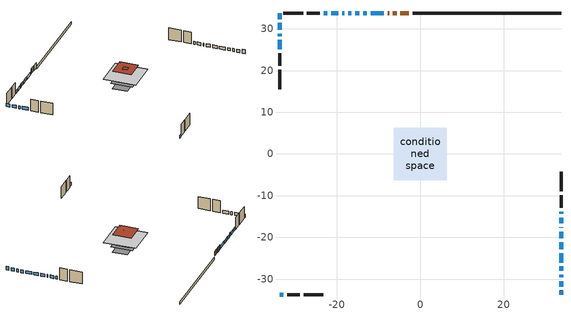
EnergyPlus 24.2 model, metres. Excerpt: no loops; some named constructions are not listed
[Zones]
conditioned space
 floor outside (Floor1 construction): -2.54,-2.54 -2.54,2.54 2.54,2.54 2.54,-2.54 z0.16
 floor adiabatic (Floor2 construction): -4.15,-4.15 -4.15,4.15 4.15,4.15 4.15,-4.15 z0.16
 floor adiabatic (AdiabaticFloorConstruction): -6.31,-6.31 -6.31,6.31 6.31,6.31 6.31,-6.31 z2.6
 floor foundation (Slab1 construction): -6.02,-2.85 -6.02,2.85 6.02,2.85 6.02,-2.85 z-0.91
 wall outside (AdiabaticWallConstruction 1): -2.72,33.72 -4.73,33.72 / -5.66,33.72 -6.54,33.72 / -7.47,33.72 -7.77,33.72 z0.16:2.19
 wall outside (AdiabaticWallConstruction): 33.72,-33.72 33.72,-32.7 / -18.21,33.72 -18.72,33.72 z0.16:1.74; -33.72,33.72 -33.72,32.32 / 33.72,-31.78 33.72,-30.46 / -33.72,-33.72 -32.85,-33.72 / 33.72,-29.53 33.72,-28.93 / 33.72,-28.01 33.72,-26.95 / 33.72,-26.02 33.72,-23.79 / 33.72,-22.86 33.72,-21.17 / 33.72,-20.24 33.72,-18.61 / -8.7,33.72 -11.92,33.72 / -14.61,33.72 -15.62,33.72 / -16.54,33.72 -17.28,33.72 / -33.72,31.39 -33.72,29.73 / -33.72,28.8 -33.72,28.27 / -33.72,27.34 -33.72,25.11 / 33.72,-17.69 33.72,-17.52 / 33.72,-16.6 33.72,-15.27 / 33.72,-14.34 33.72,-13.83 / -19.65,33.72 -21.31,33.72 / -22.24,33.72 -23.17,33.72 z0.16:1.38; -12.84,33.72 -13.69,33.72 z0.16:1.33
 wall outside (Wall1 construction): -24.09,33.72 -27.14,33.72 / -31.92,-33.72 -28.87,-33.72 / -33.72,24.18 -33.72,21.13 / 33.72,-12.9 33.72,-9.85 z0.16:5.04
 wall outside (Wall2 construction): -28.07,33.72 -32.79,33.72 / -27.94,-33.72 -23.22,-33.72 / -33.72,20.2 -33.72,15.48 / 33.72,-8.92 33.72,-4.2 z0.16:5.04
 wall foundation (FoundationWall1 construction): 33.72,33.72 -1.79,33.72 z-0.91:0.16
 window (WindowConstruction 17): 33.72,-33.72 33.72,-32.7 z0.16:1.74
 window (WindowConstruction 4): -33.72,33.72 -33.72,32.32 z0.16:1.38
 window (WindowConstruction 20): 33.72,-31.77 33.72,-30.46 z0.16:1.38
 window (WindowConstruction 21): -33.72,-33.72 -32.85,-33.72 z0.16:1.38
 window (WindowConstruction 5): 33.72,-29.53 33.72,-28.94 z0.16:1.38
 window (WindowConstruction 6): 33.72,-28.01 33.72,-26.95 z0.16:1.38
 window (WindowConstruction 7): 33.72,-26.02 33.72,-23.79 z0.16:1.38
 window (WindowConstruction 8): 33.72,-22.86 33.72,-21.17 z0.16:1.38
 window (WindowConstruction 9): 33.72,-20.24 33.72,-18.61 z0.16:1.38
 window (WindowConstruction 10): -8.7,33.72 -11.92,33.72 z0.16:1.38
 window (WindowConstruction 11): -12.85,33.72 -13.68,33.72 z0.16:1.33
 window (WindowConstruction 12): -14.61,33.72 -15.61,33.72 z0.16:1.38
 window (WindowConstruction 13): -16.54,33.72 -17.28,33.72 z0.16:1.38
 window (WindowConstruction 14): -33.72,31.39 -33.72,29.73 z0.16:1.38
 window (WindowConstruction 15): -33.72,28.8 -33.72,28.27 z0.16:1.38
 window (WindowConstruction 16): -33.72,27.34 -33.72,25.11 z0.16:1.38
 window (WindowConstruction 18): 33.72,-17.68 33.72,-17.52 z0.16:1.38
 window (WindowConstruction 19): -18.21,33.72 -18.72,33.72 z0.16:1.74
 window (WindowConstruction): 33.72,-16.6 33.72,-15.27 z0.16:1.38
 window (WindowConstruction 1): 33.72,-14.34 33.72,-13.83 z0.16:1.38
 window (WindowConstruction 2): -19.65,33.72 -21.31,33.72 z0.16:1.38
 window (WindowConstruction 3): -22.24,33.72 -23.16,33.72 z0.16:1.38
 door (Door): -2.72,33.72 -4.73,33.72 z0.16:2.19
 door (Door 1): -5.66,33.72 -6.54,33.72 z0.16:2.19
 door (Door 2): -7.47,33.72 -7.77,33.72 z0.16:2.19
 ceiling adiabatic (AdiabaticFloorConstruction): 6.31,-6.31 6.31,6.31 -6.31,6.31 -6.31,-6.31 z2.6
 roof outside (Roof1 construction): -3.65,3.65 -3.65,-3.65 3.65,-3.65 3.65,3.65 z5.04
 roof outside (Roof2 construction): -3.25,3.25 -3.25,-3.25 3.25,-3.25 3.25,3.25 z5.04
 roof outside (Roof3 construction): -0.99,0.99 -0.99,-0.99 0.99,-0.99 0.99,0.99 z5.04
[EnergyManagementSystem:ProgramCallingManager]
fridge_schedule_program_calling_manager: BeginZoneTimestepAfterInitHeatBalance; fridge_schedule_program
infil_program_calling_manager: BeginZoneTimestepAfterInitHeatBalance; infil_program
natural_vent_program_calling_manager: BeginZoneTimestepAfterInitHeatBalance; natural_vent_program
total_airflows_program_calling_manager: EndOfZoneTimestepAfterZoneReporting; total_airflows_program
total_loads_program_calling_manager: EndOfZoneTimestepAfterZoneReporting; total_loads_program
unit_heater_supply_fan_disaggregate_program_calling_manager: EndOfSystemTimestepBeforeHVACReporting; unit_heater_supply_fan_disaggregate_program
unmet_hours_program_calling_manager: EndOfZoneTimestepBeforeZoneReporting; unmet_hours_program
water_heater_EC_adj_ProgramManager: EndOfSystemTimestepBeforeHVACReporting; water_heater_EC_adj
[EnergyManagementSystem:OutputVariable] Type of Data in Variable=Summed
Name | EMS Variable | Update Frequency | EMS Program or Subroutine | Units
unit heater supply fan disaggregate htg primary | unit_heater_supply_fan_primary_htg | SystemTimestep | unit_heater_supply_fan_disaggregate_program | J
loads_htg_tot_peakload_outvar; loads_htg_tot_annual_outvar; Energy Management System Output Variable 1; Energy Management System Output Variable 45 | loads_htg_tot | ZoneTimestep | total_loads_program | J
loads_clg_tot_peakload_outvar; loads_clg_tot_annual_outvar; Energy Management System Output Variable 2; Energy Management System Output Variable 46 | loads_clg_tot | ZoneTimestep | total_loads_program | J
htg_unmet_hours_annual_outvar; Energy Management System Output Variable 3 | htg_unmet_hours | ZoneTimestep | unmet_hours_program | hr
clg_unmet_hours_annual_outvar; Energy Management System Output Variable 4 | clg_unmet_hours | ZoneTimestep | unmet_hours_program | hr
loads_htg_roofs_annual_outvar; Energy Management System Output Variable 5 | loads_htg_roofs | ZoneTimestep | component_loads_program | J
loads_htg_ceilings_annual_outvar; Energy Management System Output Variable 6 | loads_htg_ceilings | ZoneTimestep | component_loads_program | J
loads_htg_walls_annual_outvar; Energy Management System Output Variable 7 | loads_htg_walls | ZoneTimestep | component_loads_program | J
loads_htg_rim_joists_annual_outvar; Energy Management System Output Variable 8 | loads_htg_rim_joists | ZoneTimestep | component_loads_program | J
loads_htg_foundation_walls_annual_outvar; Energy Management System Output Variable 9 | loads_htg_foundation_walls | ZoneTimestep | component_loads_program | J
loads_htg_doors_annual_outvar; Energy Management System Output Variable 10 | loads_htg_doors | ZoneTimestep | component_loads_program | J
loads_htg_windows_conduction_annual_outvar; Energy Management System Output Variable 11 | loads_htg_windows_conduction | ZoneTimestep | component_loads_program | J
loads_htg_windows_solar_annual_outvar; Energy Management System Output Variable 12 | loads_htg_windows_solar | ZoneTimestep | component_loads_program | J
loads_htg_skylights_conduction_annual_outvar; Energy Management System Output Variable 13 | loads_htg_skylights_conduction | ZoneTimestep | component_loads_program | J
loads_htg_skylights_solar_annual_outvar; Energy Management System Output Variable 14 | loads_htg_skylights_solar | ZoneTimestep | component_loads_program | J
loads_htg_floors_annual_outvar; Energy Management System Output Variable 15 | loads_htg_floors | ZoneTimestep | component_loads_program | J
loads_htg_slabs_annual_outvar; Energy Management System Output Variable 16 | loads_htg_slabs | ZoneTimestep | component_loads_program | J
loads_htg_internal_mass_annual_outvar; Energy Management System Output Variable 17 | loads_htg_internal_mass | ZoneTimestep | component_loads_program | J
loads_htg_infil_annual_outvar; Energy Management System Output Variable 18 | loads_htg_infil | ZoneTimestep | component_loads_program | J
loads_htg_natvent_annual_outvar; Energy Management System Output Variable 19 | loads_htg_natvent | ZoneTimestep | component_loads_program | J
loads_htg_mechvent_annual_outvar; Energy Management System Output Variable 20 | loads_htg_mechvent | ZoneTimestep | component_loads_program | J
loads_htg_whf_annual_outvar; Energy Management System Output Variable 21 | loads_htg_whf | ZoneTimestep | component_loads_program | J
loads_htg_ducts_annual_outvar; Energy Management System Output Variable 22 | loads_htg_ducts | ZoneTimestep | component_loads_program | J
loads_htg_intgains_annual_outvar; Energy Management System Output Variable 23 | loads_htg_intgains | ZoneTimestep | component_loads_program | J
loads_htg_lighting_annual_outvar; Energy Management System Output Variable 24 | loads_htg_lighting | ZoneTimestep | component_loads_program | J
loads_clg_roofs_annual_outvar; Energy Management System Output Variable 25 | loads_clg_roofs | ZoneTimestep | component_loads_program | J
loads_clg_ceilings_annual_outvar; Energy Management System Output Variable 26 | loads_clg_ceilings | ZoneTimestep | component_loads_program | J
loads_clg_walls_annual_outvar; Energy Management System Output Variable 27 | loads_clg_walls | ZoneTimestep | component_loads_program | J
loads_clg_rim_joists_annual_outvar; Energy Management System Output Variable 28 | loads_clg_rim_joists | ZoneTimestep | component_loads_program | J
loads_clg_foundation_walls_annual_outvar; Energy Management System Output Variable 29 | loads_clg_foundation_walls | ZoneTimestep | component_loads_program | J
loads_clg_doors_annual_outvar; Energy Management System Output Variable 30 | loads_clg_doors | ZoneTimestep | component_loads_program | J
loads_clg_windows_conduction_annual_outvar; Energy Management System Output Variable 31 | loads_clg_windows_conduction | ZoneTimestep | component_loads_program | J
loads_clg_windows_solar_annual_outvar; Energy Management System Output Variable 32 | loads_clg_windows_solar | ZoneTimestep | component_loads_program | J
loads_clg_skylights_conduction_annual_outvar; Energy Management System Output Variable 33 | loads_clg_skylights_conduction | ZoneTimestep | component_loads_program | J
loads_clg_skylights_solar_annual_outvar; Energy Management System Output Variable 34 | loads_clg_skylights_solar | ZoneTimestep | component_loads_program | J
loads_clg_floors_annual_outvar; Energy Management System Output Variable 35 | loads_clg_floors | ZoneTimestep | component_loads_program | J
loads_clg_slabs_annual_outvar; Energy Management System Output Variable 36 | loads_clg_slabs | ZoneTimestep | component_loads_program | J
loads_clg_internal_mass_annual_outvar; Energy Management System Output Variable 37 | loads_clg_internal_mass | ZoneTimestep | component_loads_program | J
loads_clg_infil_annual_outvar; Energy Management System Output Variable 38 | loads_clg_infil | ZoneTimestep | component_loads_program | J
loads_clg_natvent_annual_outvar; Energy Management System Output Variable 39 | loads_clg_natvent | ZoneTimestep | component_loads_program | J
loads_clg_mechvent_annual_outvar; Energy Management System Output Variable 40 | loads_clg_mechvent | ZoneTimestep | component_loads_program | J
loads_clg_whf_annual_outvar; Energy Management System Output Variable 41 | loads_clg_whf | ZoneTimestep | component_loads_program | J
loads_clg_ducts_annual_outvar; Energy Management System Output Variable 42 | loads_clg_ducts | ZoneTimestep | component_loads_program | J
loads_clg_intgains_annual_outvar; Energy Management System Output Variable 43 | loads_clg_intgains | ZoneTimestep | component_loads_program | J
loads_clg_lighting_annual_outvar; Energy Management System Output Variable 44 | loads_clg_lighting | ZoneTimestep | component_loads_program | J
[Schedule:Day:Interval]
interior lighting schedule day: No, 01:00, 0.108182, 04:00, 0.0901515, 05:00, 0.0991667, 06:00, 0.162273, 07:00, 0.270455, 08:00, 0.342576, 10:00, 0.369621, 11:00, 0.351591, 12:00, 0.333561, 13:00, 0.324545, 14:00, 0.31553, 15:00, 0.333561, 16:00, 0.369621, 17:00, 0.450758, 18:00, 0.585985, 19:00, 0.775303, 20:00, 0.955606, 21:00, 0.991667, 22:00, 0.712197, 23:00, 0.360606, 24:00, 0.162273
interior lighting schedule day 1: No, 01:00, 0.100909, 04:00, 0.0840909, 05:00, 0.0925, 06:00, 0.151364, 07:00, 0.252273, 08:00, 0.319545, 10:00, 0.344773, 11:00, 0.327955, 12:00, 0.311136, 13:00, 0.302727, 14:00, 0.294318, 15:00, 0.311136, 16:00, 0.344773, 17:00, 0.420455, 18:00, 0.546591, 19:00, 0.723182, 20:00, 0.891364, 21:00, 0.925, 22:00, 0.664318, 23:00, 0.336364, 24:00, 0.151364
interior lighting schedule day 2: No, 01:00, 0.0927273, 04:00, 0.0772727, 05:00, 0.085, 06:00, 0.139091, 07:00, 0.231818, 08:00, 0.293636, 10:00, 0.316818, 11:00, 0.301364, 12:00, 0.285909, 13:00, 0.278182, 14:00, 0.270455, 15:00, 0.285909, 16:00, 0.316818, 17:00, 0.386364, 18:00, 0.502273, 19:00, 0.664545, 20:00, 0.819091, 21:00, 0.85, 22:00, 0.610455, 23:00, 0.309091, 24:00, 0.139091
interior lighting schedule day 3: No, 01:00, 0.0845455, 04:00, 0.0704545, 05:00, 0.0775, 06:00, 0.126818, 07:00, 0.211364, 08:00, 0.267727, 10:00, 0.288864, 11:00, 0.274773, 12:00, 0.260682, 13:00, 0.253636, 14:00, 0.246591, 15:00, 0.260682, 16:00, 0.288864, 17:00, 0.352273, 18:00, 0.457955, 19:00, 0.605909, 20:00, 0.746818, 21:00, 0.775, 22:00, 0.556591, 23:00, 0.281818, 24:00, 0.126818
interior lighting schedule day 4: No, 01:00, 0.0763636, 04:00, 0.0636364, 05:00, 0.07, 06:00, 0.114545, 07:00, 0.190909, 08:00, 0.241818, 10:00, 0.260909, 11:00, 0.248182, 12:00, 0.235455, 13:00, 0.229091, 14:00, 0.222727, 15:00, 0.235455, 16:00, 0.260909, 17:00, 0.318182, 18:00, 0.413636, 19:00, 0.547273, 20:00, 0.674545, 21:00, 0.7, 22:00, 0.502727, 23:00, 0.254545, 24:00, 0.114545
interior lighting schedule day 5: No, 01:00, 0.0727273, 04:00, 0.0606061, 05:00, 0.0666667, 06:00, 0.109091, 07:00, 0.181818, 08:00, 0.230303, 10:00, 0.248485, 11:00, 0.236364, 12:00, 0.224242, 13:00, 0.218182, 14:00, 0.212121, 15:00, 0.224242, 16:00, 0.248485, 17:00, 0.30303, 18:00, 0.393939, 19:00, 0.521212, 20:00, 0.642424, 21:00, 0.666667, 22:00, 0.478788, 23:00, 0.242424, 24:00, 0.109091
interior lighting schedule day 6: No, 01:00, 0.0745455, 04:00, 0.0621212, 05:00, 0.0683333, 06:00, 0.111818, 07:00, 0.186364, 08:00, 0.236061, 10:00, 0.254697, 11:00, 0.242273, 12:00, 0.229848, 13:00, 0.223636, 14:00, 0.217424, 15:00, 0.229848, 16:00, 0.254697, 17:00, 0.310606, 18:00, 0.403788, 19:00, 0.534242, 20:00, 0.658485, 21:00, 0.683333, 22:00, 0.490758, 23:00, 0.248485, 24:00, 0.111818
interior lighting schedule day 7: No, 01:00, 0.08, 04:00, 0.0666667, 05:00, 0.0733333, 06:00, 0.12, 07:00, 0.2, 08:00, 0.253333, 10:00, 0.273333, 11:00, 0.26, 12:00, 0.246667, 13:00, 0.24, 14:00, 0.233333, 15:00, 0.246667, 16:00, 0.273333, 17:00, 0.333333, 18:00, 0.433333, 19:00, 0.573333, 20:00, 0.706667, 21:00, 0.733333, 22:00, 0.526667, 23:00, 0.266667, 24:00, 0.12
interior lighting schedule day 8: No, 01:00, 0.0890909, 04:00, 0.0742424, 05:00, 0.0816667, 06:00, 0.133636, 07:00, 0.222727, 08:00, 0.282121, 10:00, 0.304394, 11:00, 0.289545, 12:00, 0.274697, 13:00, 0.267273, 14:00, 0.259848, 15:00, 0.274697, 16:00, 0.304394, 17:00, 0.371212, 18:00, 0.482576, 19:00, 0.638485, 20:00, 0.78697, 21:00, 0.816667, 22:00, 0.586515, 23:00, 0.29697, 24:00, 0.133636
interior lighting schedule day 9: No, 01:00, 0.0972727, 04:00, 0.0810606, 05:00, 0.0891667, 06:00, 0.145909, 07:00, 0.243182, 08:00, 0.30803, 10:00, 0.332348, 11:00, 0.316136, 12:00, 0.299924, 13:00, 0.291818, 14:00, 0.283712, 15:00, 0.299924, 16:00, 0.332348, 17:00, 0.405303, 18:00, 0.526894, 19:00, 0.697121, 20:00, 0.859242, 21:00, 0.891667, 22:00, 0.640379, 23:00, 0.324242, 24:00, 0.145909
interior lighting schedule day 10: No, 01:00, 0.105455, 04:00, 0.0878788, 05:00, 0.0966667, 06:00, 0.158182, 07:00, 0.263636, 08:00, 0.333939, 10:00, 0.360303, 11:00, 0.342727, 12:00, 0.325152, 13:00, 0.316364, 14:00, 0.307576, 15:00, 0.325152, 16:00, 0.360303, 17:00, 0.439394, 18:00, 0.571212, 19:00, 0.755758, 20:00, 0.931515, 21:00, 0.966667, 22:00, 0.694242, 23:00, 0.351515, 24:00, 0.158182
interior lighting schedule day 11: No, 01:00, 0.109091, 04:00, 0.0909091, 05:00, 0.1, 06:00, 0.163636, 07:00, 0.272727, 08:00, 0.345455, 10:00, 0.372727, 11:00, 0.354545, 12:00, 0.336364, 13:00, 0.327273, 14:00, 0.318182, 15:00, 0.336364, 16:00, 0.372727, 17:00, 0.454545, 18:00, 0.590909, 19:00, 0.781818, 20:00, 0.963636, 21:00, 1, 22:00, 0.718182, 23:00, 0.363636, 24:00, 0.163636
interior lighting schedule default day; occupants schedule default day; clothes dryer schedule default day; cooking range schedule default day; mech vent bath fan 0 schedule default day; mech vent bath fan 1 schedule default day; mech vent range fan 0 schedule default day; misc plug loads schedule default day; general water use schedule default day; heating setpoint default day; cooling setpoint default day; clothes dryer exhaust 0 schedule default day; cooling season schedule day; cooling season schedule day 2; cooling season schedule default day; exterior lighting schedule default day; natural vent schedule default day: No, 24:00, 0
occupants schedule day: No, 05:00, 0.426829, 06:00, 0.719512, 07:00, 1, 08:00, 0.670732, 09:00, 0.329268, 14:00, 0.170732, 15:00, 0.231707, 16:00, 0.329268, 17:00, 0.5, 18:00, 0.670732, 19:00, 0.829268, 21:00, 1, 22:00, 0.853659, 23:00, 0.646341, 24:00, 0.426829
clothes dryer schedule day; clothes dryer exhaust 0 schedule day: No, 01:00, 0.123457, 02:00, 0.0740741, 03:00, 0.0493827, 04:00, 0.0246914, 05:00, 0.0493827, 06:00, 0.0740741, 07:00, 0.197531, 08:00, 0.395062, 09:00, 0.592593, 10:00, 0.839506, 11:00, 0.962963, 12:00, 1, 13:00, 0.91358, 14:00, 0.82716, 15:00, 0.716049, 16:00, 0.753086, 17:00, 0.679012, 18:00, 0.666667, 20:00, 0.62963, 21:00, 0.641975, 22:00, 0.666667, 23:00, 0.54321, 24:00, 0.296296
cooking range schedule day: No, 05:00, 0.0597015, 06:00, 0.11194, 07:00, 0.171642, 08:00, 0.291045, 11:00, 0.343284, 12:00, 0.402985, 13:00, 0.462687, 14:00, 0.343284, 15:00, 0.291045, 16:00, 0.402985, 17:00, 0.567164, 18:00, 1, 19:00, 0.850746, 20:00, 0.432836, 21:00, 0.291045, 22:00, 0.231343, 23:00, 0.171642, 24:00, 0.11194
mech vent bath fan 0 schedule day; mech vent bath fan 1 schedule day: No, 07:00, 0, 08:00, 1, 09:00, 0.2, 24:00, 0
mech vent range fan 0 schedule day: No, 18:00, 0, 19:00, 1, 20:00, 0.2, 24:00, 0
misc plug loads schedule day: No, 06:00, 0.705882, 07:00, 0.745098, 08:00, 0.803922, 15:00, 0.823529, 16:00, 0.862745, 17:00, 0.921569, 18:00, 0.980392, 19:00, 1, 20:00, 0.980392, 21:00, 0.941176, 22:00, 0.862745, 23:00, 0.784314, 24:00, 0.72549
general water use schedule day: No, 01:00, 0.315068, 03:00, 0.287671, 04:00, 0.342466, 05:00, 0.369863, 06:00, 0.520548, 07:00, 0.60274, 08:00, 0.534247, 10:00, 0.506849, 11:00, 0.465753, 14:00, 0.479452, 15:00, 0.534247, 16:00, 0.589041, 17:00, 0.69863, 18:00, 0.876712, 19:00, 0.890411, 20:00, 0.986301, 21:00, 1, 22:00, 0.863014, 23:00, 0.616438, 24:00, 0.465753
heating setpoint day: No, 07:00, 18, 23:00, 21, 24:00, 18
cooling setpoint day: No, 24:00, 25
cooling season schedule day 1: No, 24:00, 1
exterior lighting schedule day: No, 01:00, 0.566667, 03:00, 0.524167, 05:00, 0.495833, 06:00, 0.5525, 07:00, 0.623333, 08:00, 0.580833, 09:00, 0.439167, 10:00, 0.354167, 12:00, 0.34, 13:00, 0.354167, 14:00, 0.396667, 15:00, 0.425, 16:00, 0.495833, 17:00, 0.623333, 18:00, 0.793333, 19:00, 0.906667, 20:00, 0.963333, 21:00, 0.991667, 22:00, 0.920833, 23:00, 0.793333, 24:00, 0.665833
exterior lighting schedule day 1: No, 01:00, 0.528571, 03:00, 0.488929, 05:00, 0.4625, 06:00, 0.515357, 07:00, 0.581429, 08:00, 0.541786, 09:00, 0.409643, 10:00, 0.330357, 12:00, 0.317143, 13:00, 0.330357, 14:00, 0.37, 15:00, 0.396429, 16:00, 0.4625, 17:00, 0.581429, 18:00, 0.74, 19:00, 0.845714, 20:00, 0.898571, 21:00, 0.925, 22:00, 0.858929, 23:00, 0.74, 24:00, 0.621071
exterior lighting schedule day 10: No, 01:00, 0.552381, 03:00, 0.510952, 05:00, 0.483333, 06:00, 0.538571, 07:00, 0.607619, 08:00, 0.56619, 09:00, 0.428095, 10:00, 0.345238, 12:00, 0.331429, 13:00, 0.345238, 14:00, 0.386667, 15:00, 0.414286, 16:00, 0.483333, 17:00, 0.607619, 18:00, 0.773333, 19:00, 0.88381, 20:00, 0.939048, 21:00, 0.966667, 22:00, 0.897619, 23:00, 0.773333, 24:00, 0.649048
exterior lighting schedule day 11: No, 01:00, 0.571429, 03:00, 0.528571, 05:00, 0.5, 06:00, 0.557143, 07:00, 0.628571, 08:00, 0.585714, 09:00, 0.442857, 10:00, 0.357143, 12:00, 0.342857, 13:00, 0.357143, 14:00, 0.4, 15:00, 0.428571, 16:00, 0.5, 17:00, 0.628571, 18:00, 0.8, 19:00, 0.914286, 20:00, 0.971429, 21:00, 1, 22:00, 0.928571, 23:00, 0.8, 24:00, 0.671429
exterior lighting schedule day 2: No, 01:00, 0.485714, 03:00, 0.449286, 05:00, 0.425, 06:00, 0.473571, 07:00, 0.534286, 08:00, 0.497857, 09:00, 0.376429, 10:00, 0.303571, 12:00, 0.291429, 13:00, 0.303571, 14:00, 0.34, 15:00, 0.364286, 16:00, 0.425, 17:00, 0.534286, 18:00, 0.68, 19:00, 0.777143, 20:00, 0.825714, 21:00, 0.85, 22:00, 0.789286, 23:00, 0.68, 24:00, 0.570714
exterior lighting schedule day 3: No, 01:00, 0.442857, 03:00, 0.409643, 05:00, 0.3875, 06:00, 0.431786, 07:00, 0.487143, 08:00, 0.453929, 09:00, 0.343214, 10:00, 0.276786, 12:00, 0.265714, 13:00, 0.276786, 14:00, 0.31, 15:00, 0.332143, 16:00, 0.3875, 17:00, 0.487143, 18:00, 0.62, 19:00, 0.708571, 20:00, 0.752857, 21:00, 0.775, 22:00, 0.719643, 23:00, 0.62, 24:00, 0.520357
exterior lighting schedule day 4: No, 01:00, 0.4, 03:00, 0.37, 05:00, 0.35, 06:00, 0.39, 07:00, 0.44, 08:00, 0.41, 09:00, 0.31, 10:00, 0.25, 12:00, 0.24, 13:00, 0.25, 14:00, 0.28, 15:00, 0.3, 16:00, 0.35, 17:00, 0.44, 18:00, 0.56, 19:00, 0.64, 20:00, 0.68, 21:00, 0.7, 22:00, 0.65, 23:00, 0.56, 24:00, 0.47
exterior lighting schedule day 5: No, 01:00, 0.380952, 03:00, 0.352381, 05:00, 0.333333, 06:00, 0.371429, 07:00, 0.419048, 08:00, 0.390476, 09:00, 0.295238, 10:00, 0.238095, 12:00, 0.228571, 13:00, 0.238095, 14:00, 0.266667, 15:00, 0.285714, 16:00, 0.333333, 17:00, 0.419048, 18:00, 0.533333, 19:00, 0.609524, 20:00, 0.647619, 21:00, 0.666667, 22:00, 0.619048, 23:00, 0.533333, 24:00, 0.447619
exterior lighting schedule day 6: No, 01:00, 0.390476, 03:00, 0.36119, 05:00, 0.341667, 06:00, 0.380714, 07:00, 0.429524, 08:00, 0.400238, 09:00, 0.302619, 10:00, 0.244048, 12:00, 0.234286, 13:00, 0.244048, 14:00, 0.273333, 15:00, 0.292857, 16:00, 0.341667, 17:00, 0.429524, 18:00, 0.546667, 19:00, 0.624762, 20:00, 0.66381, 21:00, 0.683333, 22:00, 0.634524, 23:00, 0.546667, 24:00, 0.45881
exterior lighting schedule day 7: No, 01:00, 0.419048, 03:00, 0.387619, 05:00, 0.366667, 06:00, 0.408571, 07:00, 0.460952, 08:00, 0.429524, 09:00, 0.324762, 10:00, 0.261905, 12:00, 0.251429, 13:00, 0.261905, 14:00, 0.293333, 15:00, 0.314286, 16:00, 0.366667, 17:00, 0.460952, 18:00, 0.586667, 19:00, 0.670476, 20:00, 0.712381, 21:00, 0.733333, 22:00, 0.680952, 23:00, 0.586667, 24:00, 0.492381
exterior lighting schedule day 8: No, 01:00, 0.466667, 03:00, 0.431667, 05:00, 0.408333, 06:00, 0.455, 07:00, 0.513333, 08:00, 0.478333, 09:00, 0.361667, 10:00, 0.291667, 12:00, 0.28, 13:00, 0.291667, 14:00, 0.326667, 15:00, 0.35, 16:00, 0.408333, 17:00, 0.513333, 18:00, 0.653333, 19:00, 0.746667, 20:00, 0.793333, 21:00, 0.816667, 22:00, 0.758333, 23:00, 0.653333, 24:00, 0.548333
exterior lighting schedule day 9: No, 01:00, 0.509524, 03:00, 0.47131, 05:00, 0.445833, 06:00, 0.496786, 07:00, 0.560476, 08:00, 0.522262, 09:00, 0.394881, 10:00, 0.318452, 12:00, 0.305714, 13:00, 0.318452, 14:00, 0.356667, 15:00, 0.382143, 16:00, 0.445833, 17:00, 0.560476, 18:00, 0.713333, 19:00, 0.815238, 20:00, 0.86619, 21:00, 0.891667, 22:00, 0.827976, 23:00, 0.713333, 24:00, 0.59869
[Schedule:Week:Daily]
heating setpoint Week Rule - Jan1-Dec31: heating setpoint day, heating setpoint day, heating setpoint day, heating setpoint day, heating setpoint day, heating setpoint day, heating setpoint day, heating setpoint default day, heating setpoint default day, heating setpoint default day, heating setpoint default day, heating setpoint default day
cooling setpoint Week Rule - Jan1-Dec31: cooling setpoint day, cooling setpoint day, cooling setpoint day, cooling setpoint day, cooling setpoint day, cooling setpoint day, cooling setpoint day, cooling setpoint default day, cooling setpoint default day, cooling setpoint default day, cooling setpoint default day, cooling setpoint default day
clothes dryer exhaust 0 schedule Week Rule - Jan1-Dec31: clothes dryer exhaust 0 schedule day, clothes dryer exhaust 0 schedule day, clothes dryer exhaust 0 schedule day, clothes dryer exhaust 0 schedule day, clothes dryer exhaust 0 schedule day, clothes dryer exhaust 0 schedule day, clothes dryer exhaust 0 schedule day, clothes dryer exhaust 0 schedule default day, clothes dryer exhaust 0 schedule default day, clothes dryer exhaust 0 schedule default day, clothes dryer exhaust 0 schedule default day, clothes dryer exhaust 0 schedule default day
cooling season schedule Week Rule - Jan1-May26: cooling season schedule day, cooling season schedule day, cooling season schedule day, cooling season schedule day, cooling season schedule day, cooling season schedule day, cooling season schedule day, cooling season schedule default day, cooling season schedule default day, cooling season schedule default day, cooling season schedule default day, cooling season schedule default day
cooling season schedule Week Rule - May27-Jun2: cooling season schedule day, cooling season schedule day, cooling season schedule day, cooling season schedule day, cooling season schedule day, cooling season schedule day 1, cooling season schedule day 1, cooling season schedule default day, cooling season schedule default day, cooling season schedule default day, cooling season schedule default day, cooling season schedule default day
cooling season schedule Week Rule - Jun3-Aug25: cooling season schedule day 1, cooling season schedule day 1, cooling season schedule day 1, cooling season schedule day 1, cooling season schedule day 1, cooling season schedule day 1, cooling season schedule day 1, cooling season schedule default day, cooling season schedule default day, cooling season schedule default day, cooling season schedule default day, cooling season schedule default day
cooling season schedule Week Rule - Aug26-Sep1: cooling season schedule day 1, cooling season schedule day 1, cooling season schedule day 1, cooling season schedule day 1, cooling season schedule day 1, cooling season schedule day 1, cooling season schedule day 2, cooling season schedule default day, cooling season schedule default day, cooling season schedule default day, cooling season schedule default day, cooling season schedule default day
cooling season schedule Week Rule - Sep2-Dec31: cooling season schedule day 2, cooling season schedule day 2, cooling season schedule day 2, cooling season schedule day 2, cooling season schedule day 2, cooling season schedule day 2, cooling season schedule day 2, cooling season schedule default day, cooling season schedule default day, cooling season schedule default day, cooling season schedule default day, cooling season schedule default day
exterior lighting schedule Week Rule - Jul29-Aug4: exterior lighting schedule day 6, exterior lighting schedule day 6, exterior lighting schedule day 6, exterior lighting schedule day 7, exterior lighting schedule day 7, exterior lighting schedule day 7, exterior lighting schedule day 7, exterior lighting schedule default day, exterior lighting schedule default day, exterior lighting schedule default day, exterior lighting schedule default day, exterior lighting schedule default day
exterior lighting schedule Week Rule - Aug5-Aug25: exterior lighting schedule day 7, exterior lighting schedule day 7, exterior lighting schedule day 7, exterior lighting schedule day 7, exterior lighting schedule day 7, exterior lighting schedule day 7, exterior lighting schedule day 7, exterior lighting schedule default day, exterior lighting schedule default day, exterior lighting schedule default day, exterior lighting schedule default day, exterior lighting schedule default day
exterior lighting schedule Week Rule - Aug26-Sep1: exterior lighting schedule day 7, exterior lighting schedule day 7, exterior lighting schedule day 7, exterior lighting schedule day 7, exterior lighting schedule day 7, exterior lighting schedule day 7, exterior lighting schedule day 8, exterior lighting schedule default day, exterior lighting schedule default day, exterior lighting schedule default day, exterior lighting schedule default day, exterior lighting schedule default day
exterior lighting schedule Week Rule - Sep2-Sep29: exterior lighting schedule day 8, exterior lighting schedule day 8, exterior lighting schedule day 8, exterior lighting schedule day 8, exterior lighting schedule day 8, exterior lighting schedule day 8, exterior lighting schedule day 8, exterior lighting schedule default day, exterior lighting schedule default day, exterior lighting schedule default day, exterior lighting schedule default day, exterior lighting schedule default day
exterior lighting schedule Week Rule - Sep30-Oct6: exterior lighting schedule day 8, exterior lighting schedule day 9, exterior lighting schedule day 9, exterior lighting schedule day 9, exterior lighting schedule day 9, exterior lighting schedule day 9, exterior lighting schedule day 9, exterior lighting schedule default day, exterior lighting schedule default day, exterior lighting schedule default day, exterior lighting schedule default day, exterior lighting schedule default day
exterior lighting schedule Week Rule - Oct7-Oct27: exterior lighting schedule day 9, exterior lighting schedule day 9, exterior lighting schedule day 9, exterior lighting schedule day 9, exterior lighting schedule day 9, exterior lighting schedule day 9, exterior lighting schedule day 9, exterior lighting schedule default day, exterior lighting schedule default day, exterior lighting schedule default day, exterior lighting schedule default day, exterior lighting schedule default day
exterior lighting schedule Week Rule - Oct28-Nov3: exterior lighting schedule day 9, exterior lighting schedule day 9, exterior lighting schedule day 9, exterior lighting schedule day 9, exterior lighting schedule day 10, exterior lighting schedule day 10, exterior lighting schedule day 10, exterior lighting schedule default day, exterior lighting schedule default day, exterior lighting schedule default day, exterior lighting schedule default day, exterior lighting schedule default day
exterior lighting schedule Week Rule - Nov4-Nov24: exterior lighting schedule day 10, exterior lighting schedule day 10, exterior lighting schedule day 10, exterior lighting schedule day 10, exterior lighting schedule day 10, exterior lighting schedule day 10, exterior lighting schedule day 10, exterior lighting schedule default day, exterior lighting schedule default day, exterior lighting schedule default day, exterior lighting schedule default day, exterior lighting schedule default day
exterior lighting schedule Week Rule - Nov25-Dec1: exterior lighting schedule day 10, exterior lighting schedule day 10, exterior lighting schedule day 10, exterior lighting schedule day 10, exterior lighting schedule day 10, exterior lighting schedule day 10, exterior lighting schedule day 11, exterior lighting schedule default day, exterior lighting schedule default day, exterior lighting schedule default day, exterior lighting schedule default day, exterior lighting schedule default day
exterior lighting schedule Week Rule - Dec2-Dec31: exterior lighting schedule day 11, exterior lighting schedule day 11, exterior lighting schedule day 11, exterior lighting schedule day 11, exterior lighting schedule day 11, exterior lighting schedule day 11, exterior lighting schedule day 11, exterior lighting schedule default day, exterior lighting schedule default day, exterior lighting schedule default day, exterior lighting schedule default day, exterior lighting schedule default day
natural vent schedule Week Rule - Jan1-Dec31: natural vent schedule default day, natural vent schedule default day, natural vent schedule default day, natural vent schedule default day, natural vent schedule default day, natural vent schedule default day, natural vent schedule default day, natural vent schedule default day, natural vent schedule default day, natural vent schedule default day, natural vent schedule default day, natural vent schedule default day
[Schedule:Year]
heating setpoint: heating setpoint Week Rule - Jan1-Dec31, 1, 1, 12, 31
cooling setpoint: cooling setpoint Week Rule - Jan1-Dec31, 1, 1, 12, 31
clothes dryer exhaust 0 schedule: clothes dryer exhaust 0 schedule Week Rule - Jan1-Dec31, 1, 1, 12, 31
cooling season schedule: cooling season schedule Week Rule - Jan1-May26, 1, 1, 5, 26, cooling season schedule Week Rule - May27-Jun2, 5, 27, 6, 2, cooling season schedule Week Rule - Jun3-Aug25, 6, 3, 8, 25, cooling season schedule Week Rule - Aug26-Sep1, 8, 26, 9, 1, cooling season schedule Week Rule - Sep2-Dec31, 9, 2, 12, 31
natural vent schedule: natural vent schedule Week Rule - Jan1-Dec31, 1, 1, 12, 31
